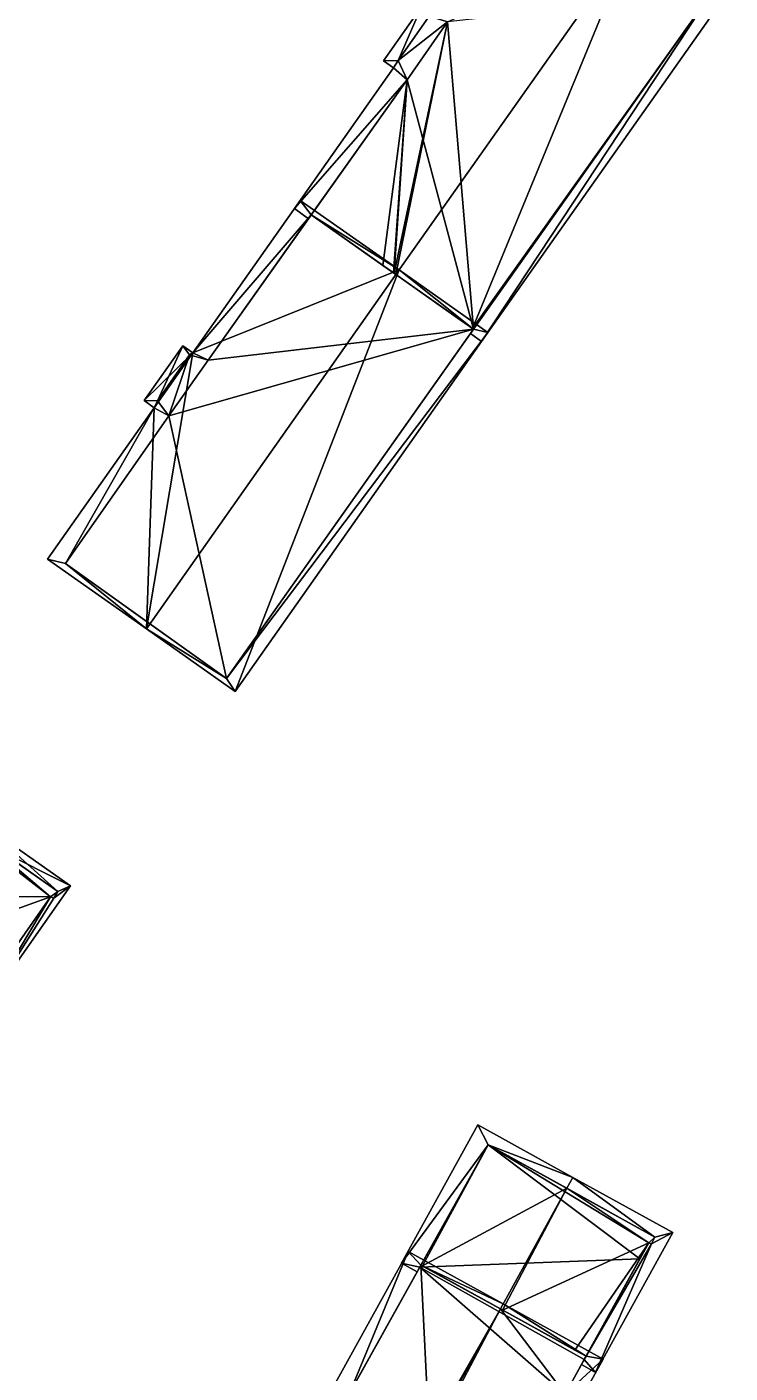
# Model space of a CAD drawing. Extents: x 2679264 to 2679716, y 1246766 to 1247183.
# Drawn here: x 2679418.5 to 2679450, y 1246924.2 to 1246984.4 of the extents above; entities that cross this region are included whole.
import ezdxf

# ---------------------------------------------------------------- set-up
doc = ezdxf.new("R2010")
doc.units = 0

msp = doc.modelspace()

# ---------------------------------------------------------------- linework, layer by layer
for points in [[(2679435.05, 1246973.35, 460.264), (2679437.36, 1246984.65, 457.598), (2679445.65, 1246988.4, 460.264)], [(2679435.05, 1246973.35, 460.264), (2679445.65, 1246988.4, 460.264), (2679438.47, 1246970.94, 457.572)], [(2679449.16, 1246985.95, 457.512), (2679438.47, 1246970.94, 457.572), (2679445.65, 1246988.4, 460.264)], [(2679438.52, 1246970.91, 443.668), (2679449.16, 1246985.95, 443.668), (2679437.36, 1246984.65, 443.668)], [(2679438.88, 1246970.36, 457.142), (2679438.38, 1246970.72, 457.538), (2679449.16, 1246985.95, 457.512)], [(2679438.38, 1246970.72, 457.538), (2679438.88, 1246970.36, 457.142), (2679449.16, 1246985.95, 457.512)], [(2679438.47, 1246970.94, 457.572), (2679449.16, 1246985.95, 457.512), (2679438.52, 1246970.91, 457.538)], [(2679438.52, 1246970.91, 443.668), (2679438.52, 1246970.91, 457.538), (2679449.16, 1246985.95, 457.512)], [(2679449.16, 1246985.95, 443.668), (2679438.52, 1246970.91, 443.668), (2679449.16, 1246985.95, 457.512)], [(2679438.88, 1246970.36, 457.142), (2679449.16, 1246985.95, 457.512), (2679449.99, 1246986.13, 457.142)], [(2679438.88, 1246970.36, 457.142), (2679449.99, 1246986.13, 457.142), (2679449.16, 1246985.95, 457.512)], [(2679435.15, 1246982.92, 457.132), (2679434.49, 1246982.91, 456.825), (2679436.2, 1246985.33, 456.825)], [(2679436.2, 1246985.33, 456.825), (2679434.49, 1246982.91, 456.825), (2679435.15, 1246982.92, 457.132)], [(2679436.53, 1246984.9, 457.122), (2679435.15, 1246982.92, 457.132), (2679436.2, 1246985.33, 456.825)], [(2679436.53, 1246984.9, 457.122), (2679436.2, 1246985.33, 456.825), (2679435.15, 1246982.92, 457.132)], [(2679434.97, 1246973.41, 460.209), (2679437.36, 1246984.65, 457.598), (2679435.05, 1246973.35, 460.264)], [(2679434.97, 1246973.41, 460.209), (2679435.55, 1246982.06, 457.604), (2679437.36, 1246984.65, 457.598)], [(2679435.15, 1246982.92, 457.132), (2679436.53, 1246984.9, 457.122), (2679437.36, 1246984.65, 457.598)], [(2679436.53, 1246984.9, 457.122), (2679435.15, 1246982.92, 457.132), (2679435.15, 1246982.92, 443.668)], [(2679436.53, 1246984.9, 443.668), (2679436.53, 1246984.9, 457.122), (2679435.15, 1246982.92, 443.668)], [(2679435.15, 1246982.92, 443.668), (2679437.36, 1246984.65, 443.668), (2679436.53, 1246984.9, 443.668)], [(2679435.55, 1246982.06, 457.604), (2679435.15, 1246982.92, 457.132), (2679437.36, 1246984.65, 457.598)], [(2679435.15, 1246982.92, 443.668), (2679435.55, 1246982.06, 443.668), (2679437.36, 1246984.65, 443.668)], [(2679435.55, 1246982.06, 443.668), (2679438.52, 1246970.91, 443.668), (2679437.36, 1246984.65, 443.668)], [(2679435.15, 1246982.92, 457.132), (2679434.94, 1246982.59, 457.142), (2679434.49, 1246982.91, 456.825)], [(2679434.49, 1246982.91, 456.825), (2679434.94, 1246982.59, 457.142), (2679435.15, 1246982.92, 457.132)], [(2679435.15, 1246982.92, 457.132), (2679435.55, 1246982.06, 457.604), (2679434.94, 1246982.59, 457.142)], [(2679435.15, 1246982.92, 457.132), (2679434.94, 1246982.59, 457.142), (2679435.55, 1246982.06, 457.604)], [(2679435.15, 1246982.92, 457.132), (2679435.55, 1246982.06, 457.604), (2679435.55, 1246982.06, 443.668)], [(2679435.15, 1246982.92, 443.668), (2679435.15, 1246982.92, 457.132), (2679435.55, 1246982.06, 443.668)], [(2679435.55, 1246982.06, 457.604), (2679430.51, 1246976.3, 457.142), (2679434.94, 1246982.59, 457.142)], [(2679434.94, 1246982.59, 457.142), (2679430.51, 1246976.3, 457.142), (2679435.55, 1246982.06, 457.604)], [(2679435.55, 1246982.06, 457.604), (2679431.14, 1246975.85, 457.589), (2679430.51, 1246976.3, 457.142)], [(2679430.51, 1246976.3, 457.142), (2679431.14, 1246975.85, 457.589), (2679435.55, 1246982.06, 457.604)], [(2679431.26, 1246976.02, 457.589), (2679435.55, 1246982.06, 457.604), (2679434.47, 1246973.76, 459.852)], [(2679435.55, 1246982.06, 443.668), (2679435.55, 1246982.06, 457.604), (2679431.26, 1246976.02, 457.589)], [(2679431.26, 1246976.02, 443.668), (2679435.55, 1246982.06, 443.668), (2679431.26, 1246976.02, 457.589)], [(2679435.55, 1246982.06, 443.668), (2679431.26, 1246976.02, 443.668), (2679438.52, 1246970.91, 443.668)], [(2679435.55, 1246982.06, 457.604), (2679434.94, 1246973.43, 460.187), (2679434.47, 1246973.76, 459.852)], [(2679434.94, 1246973.43, 460.187), (2679435.55, 1246982.06, 457.604), (2679434.97, 1246973.41, 460.209)], [(2679425.97, 1246969.85, 459.851), (2679430.77, 1246976.67, 459.851), (2679435.19, 1246973.56, 462.799)], [(2679430.77, 1246976.67, 459.851), (2679425.97, 1246969.85, 459.851), (2679431.26, 1246976.02, 460.274)], [(2679435.19, 1246973.56, 462.799), (2679430.77, 1246976.67, 459.851), (2679431.26, 1246976.02, 460.274)], [(2679431.26, 1246976.02, 460.274), (2679425.97, 1246969.85, 459.851), (2679426.66, 1246969.53, 460.26)], [(2679431.14, 1246975.85, 457.589), (2679431.26, 1246976.02, 460.274), (2679426.66, 1246969.53, 460.26)], [(2679431.26, 1246976.02, 443.668), (2679426.66, 1246969.53, 443.668), (2679438.52, 1246970.91, 443.668)], [(2679426.66, 1246969.53, 443.668), (2679431.14, 1246975.85, 457.589), (2679426.66, 1246969.53, 460.26)], [(2679426.66, 1246969.53, 443.668), (2679431.14, 1246975.85, 443.668), (2679431.14, 1246975.85, 457.589)], [(2679431.14, 1246975.85, 457.589), (2679431.26, 1246976.02, 457.59), (2679431.26, 1246976.02, 460.274)], [(2679431.14, 1246975.85, 457.589), (2679431.26, 1246976.02, 443.668), (2679431.26, 1246976.02, 457.59)], [(2679431.14, 1246975.85, 457.589), (2679431.14, 1246975.85, 443.668), (2679431.26, 1246976.02, 443.668)], [(2679435.19, 1246973.56, 462.799), (2679431.26, 1246976.02, 460.274), (2679435.05, 1246973.35, 462.799)], [(2679435.05, 1246973.35, 462.799), (2679431.26, 1246976.02, 460.274), (2679434.47, 1246973.76, 459.852)], [(2679434.47, 1246973.76, 459.852), (2679431.26, 1246976.02, 460.274), (2679431.26, 1246976.02, 457.59)], [(2679435.05, 1246973.35, 460.264), (2679435.05, 1246973.35, 462.799), (2679434.47, 1246973.76, 459.852)], [(2679423.89, 1246957.51, 462.799), (2679425.97, 1246969.85, 459.851), (2679435.19, 1246973.56, 462.799)], [(2679427.86, 1246954.71, 459.851), (2679423.89, 1246957.51, 462.799), (2679435.19, 1246973.56, 462.799)], [(2679439.16, 1246970.76, 459.851), (2679427.86, 1246954.71, 459.851), (2679435.19, 1246973.56, 462.799)], [(2679438.52, 1246970.91, 460.224), (2679435.19, 1246973.56, 462.799), (2679435.05, 1246973.35, 462.799)], [(2679435.05, 1246973.35, 462.799), (2679435.05, 1246973.35, 460.264), (2679438.52, 1246970.91, 460.224)], [(2679438.52, 1246970.91, 460.224), (2679435.05, 1246973.35, 460.264), (2679437.64, 1246971.53, 458.226)], [(2679439.16, 1246970.76, 459.851), (2679435.19, 1246973.56, 462.799), (2679438.52, 1246970.91, 460.224)], [(2679438.47, 1246970.94, 457.572), (2679438.52, 1246970.91, 460.224), (2679437.64, 1246971.53, 458.226)], [(2679426.66, 1246969.53, 443.668), (2679424.9, 1246967.04, 443.668), (2679438.52, 1246970.91, 443.668)], [(2679424.9, 1246967.04, 443.668), (2679427.47, 1246955.3, 443.668), (2679438.52, 1246970.91, 443.668)], [(2679427.47, 1246955.3, 460.249), (2679439.16, 1246970.76, 459.851), (2679438.52, 1246970.91, 460.224)], [(2679438.38, 1246970.72, 457.538), (2679427.47, 1246955.3, 460.249), (2679438.52, 1246970.91, 460.224)], [(2679427.86, 1246954.71, 459.851), (2679439.16, 1246970.76, 459.851), (2679427.47, 1246955.3, 460.249)], [(2679438.38, 1246970.72, 457.538), (2679427.47, 1246955.3, 443.668), (2679427.47, 1246955.3, 460.249)], [(2679438.38, 1246970.72, 457.538), (2679438.38, 1246970.72, 443.668), (2679427.47, 1246955.3, 443.668)], [(2679438.52, 1246970.91, 457.538), (2679438.38, 1246970.72, 457.538), (2679438.52, 1246970.91, 460.224)], [(2679438.38, 1246970.72, 443.668), (2679438.52, 1246970.91, 457.538), (2679438.52, 1246970.91, 443.668)], [(2679438.38, 1246970.72, 443.668), (2679438.38, 1246970.72, 457.538), (2679438.52, 1246970.91, 457.538)], [(2679438.47, 1246970.94, 457.572), (2679438.52, 1246970.91, 457.538), (2679438.52, 1246970.91, 460.224)], [(2679425.52, 1246970.17, 459.554), (2679425.97, 1246969.85, 459.851), (2679423.79, 1246967.72, 459.553)], [(2679425.52, 1246970.17, 459.554), (2679423.79, 1246967.72, 459.553), (2679424.39, 1246967.71, 459.824)], [(2679425.82, 1246969.77, 459.814), (2679425.52, 1246970.17, 459.554), (2679424.39, 1246967.71, 459.824)], [(2679425.97, 1246969.85, 459.851), (2679425.52, 1246970.17, 459.554), (2679425.82, 1246969.77, 459.814)], [(2679423.79, 1246967.72, 459.553), (2679425.97, 1246969.85, 459.851), (2679424.24, 1246967.4, 459.851)], [(2679424.24, 1246967.4, 459.851), (2679425.97, 1246969.85, 459.851), (2679423.89, 1246957.51, 462.799)], [(2679425.82, 1246969.77, 459.814), (2679424.39, 1246967.71, 459.824), (2679424.39, 1246967.71, 443.668)], [(2679425.82, 1246969.77, 443.668), (2679425.82, 1246969.77, 459.814), (2679424.39, 1246967.71, 443.668)], [(2679425.82, 1246969.77, 443.668), (2679424.39, 1246967.71, 443.668), (2679424.9, 1246967.04, 443.668)], [(2679426.66, 1246969.53, 443.668), (2679425.82, 1246969.77, 443.668), (2679424.9, 1246967.04, 443.668)], [(2679426.66, 1246969.53, 460.26), (2679425.97, 1246969.85, 459.851), (2679425.82, 1246969.77, 459.814)], [(2679426.66, 1246969.53, 460.26), (2679425.82, 1246969.77, 459.814), (2679426.66, 1246969.53, 443.668)], [(2679426.66, 1246969.53, 443.668), (2679425.82, 1246969.77, 459.814), (2679425.82, 1246969.77, 443.668)], [(2679423.79, 1246967.72, 459.553), (2679424.24, 1246967.4, 459.851), (2679424.39, 1246967.71, 459.824)], [(2679424.39, 1246967.71, 459.824), (2679424.24, 1246967.4, 459.851), (2679424.9, 1246967.04, 460.257)], [(2679424.39, 1246967.71, 459.824), (2679424.9, 1246967.04, 460.257), (2679424.9, 1246967.04, 443.668)], [(2679424.39, 1246967.71, 443.668), (2679424.39, 1246967.71, 459.824), (2679424.9, 1246967.04, 443.668)], [(2679419.47, 1246960.63, 459.851), (2679424.24, 1246967.4, 459.851), (2679423.89, 1246957.51, 462.799)], [(2679424.24, 1246967.4, 459.851), (2679419.47, 1246960.63, 459.851), (2679420.28, 1246960.43, 460.275)], [(2679424.9, 1246967.04, 460.257), (2679424.24, 1246967.4, 459.851), (2679420.28, 1246960.43, 460.275)], [(2679424.9, 1246967.04, 460.257), (2679420.28, 1246960.43, 460.275), (2679420.28, 1246960.43, 443.668)], [(2679424.9, 1246967.04, 443.668), (2679424.9, 1246967.04, 460.257), (2679420.28, 1246960.43, 443.668)], [(2679424.9, 1246967.04, 443.668), (2679420.28, 1246960.43, 443.668), (2679427.47, 1246955.3, 443.668)], [(2679419.47, 1246960.63, 459.851), (2679423.89, 1246957.51, 462.799), (2679420.28, 1246960.43, 460.275)], [(2679420.28, 1246960.43, 460.275), (2679423.89, 1246957.51, 462.799), (2679424.05, 1246957.74, 462.799)], [(2679420.28, 1246960.43, 460.275), (2679424.05, 1246957.74, 462.799), (2679420.28, 1246960.43, 443.668)], [(2679424.05, 1246957.74, 462.799), (2679427.47, 1246955.3, 460.249), (2679420.28, 1246960.43, 443.668)], [(2679420.28, 1246960.43, 443.668), (2679427.47, 1246955.3, 460.249), (2679427.47, 1246955.3, 443.668)], [(2679424.05, 1246957.74, 462.799), (2679423.89, 1246957.51, 462.799), (2679427.47, 1246955.3, 460.249)], [(2679423.89, 1246957.51, 462.799), (2679427.86, 1246954.71, 459.851), (2679427.47, 1246955.3, 460.249)], [(2679412.92, 1246950.71, 450.279), (2679409.27, 1246945.54, 450.279), (2679419.61, 1246945.53, 450.279)], [(2679419.93, 1246945.77, 450.279), (2679412.92, 1246950.71, 450.279), (2679419.61, 1246945.53, 450.279)], [(2679419.93, 1246945.77, 459.632), (2679416.29, 1246948.33, 461.986), (2679416.59, 1246948.77, 461.986)], [(2679419.93, 1246945.77, 459.632), (2679416.59, 1246948.77, 461.986), (2679420.5, 1246946.03, 459.469)], [(2679420.5, 1246946.03, 459.469), (2679416.59, 1246948.77, 461.986), (2679417.25, 1246947.65, 461.361)], [(2679419.61, 1246945.53, 459.698), (2679412.77, 1246943.08, 461.915), (2679416.29, 1246948.33, 461.986)], [(2679419.93, 1246945.77, 459.632), (2679419.61, 1246945.53, 459.698), (2679416.29, 1246948.33, 461.986)], [(2679419.93, 1246945.77, 459.632), (2679420.5, 1246946.03, 459.469), (2679417.25, 1246947.65, 461.361)], [(2679419.93, 1246945.77, 459.632), (2679417.25, 1246947.65, 461.361), (2679417.25, 1246947.65, 450.279)], [(2679419.93, 1246945.77, 450.279), (2679419.93, 1246945.77, 459.632), (2679417.25, 1246947.65, 450.279)], [(2679416.44, 1246940.25, 459.469), (2679419.75, 1246945.48, 459.623), (2679420.5, 1246946.03, 459.469)], [(2679416.44, 1246940.25, 459.469), (2679420.5, 1246946.03, 459.469), (2679419.75, 1246945.48, 459.623)], [(2679419.75, 1246945.48, 459.623), (2679419.93, 1246945.77, 459.632), (2679420.5, 1246946.03, 459.469)], [(2679419.75, 1246945.48, 459.623), (2679420.5, 1246946.03, 459.469), (2679419.93, 1246945.77, 459.632)], [(2679409.27, 1246945.54, 450.279), (2679416.2, 1246940.68, 450.279), (2679419.61, 1246945.53, 450.279)], [(2679412.77, 1246943.08, 461.915), (2679419.61, 1246945.53, 459.698), (2679416.2, 1246940.68, 459.704)], [(2679416.44, 1246940.25, 459.469), (2679416.08, 1246940.51, 459.704), (2679419.61, 1246945.53, 459.698)], [(2679416.08, 1246940.51, 459.704), (2679416.44, 1246940.25, 459.469), (2679419.61, 1246945.53, 459.698)], [(2679416.2, 1246940.68, 450.279), (2679416.2, 1246940.68, 459.704), (2679419.61, 1246945.53, 459.698)], [(2679419.61, 1246945.53, 450.279), (2679416.2, 1246940.68, 450.279), (2679419.61, 1246945.53, 459.698)], [(2679416.44, 1246940.25, 459.469), (2679419.61, 1246945.53, 459.698), (2679419.75, 1246945.48, 459.623)], [(2679419.61, 1246945.53, 459.698), (2679416.44, 1246940.25, 459.469), (2679419.75, 1246945.48, 459.623)], [(2679419.61, 1246945.53, 459.698), (2679419.93, 1246945.77, 459.632), (2679419.75, 1246945.48, 459.623)], [(2679419.93, 1246945.77, 450.279), (2679419.61, 1246945.53, 450.279), (2679419.75, 1246945.48, 450.279)], [(2679419.61, 1246945.53, 459.698), (2679419.75, 1246945.48, 459.623), (2679419.61, 1246945.53, 450.279)], [(2679419.61, 1246945.53, 450.279), (2679419.75, 1246945.48, 459.623), (2679419.75, 1246945.48, 450.279)], [(2679419.75, 1246945.48, 459.623), (2679419.93, 1246945.77, 459.632), (2679419.93, 1246945.77, 450.279)], [(2679419.75, 1246945.48, 450.279), (2679419.75, 1246945.48, 459.623), (2679419.93, 1246945.77, 450.279)], [(2679435.3, 1246929.15, 459.198), (2679438.71, 1246935.34, 459.198), (2679439.18, 1246934.45, 459.712)], [(2679439.18, 1246934.45, 459.712), (2679438.71, 1246935.34, 459.198), (2679435.3, 1246929.15, 459.198)], [(2679438.71, 1246935.34, 459.198), (2679442.96, 1246932.99, 462.191), (2679439.18, 1246934.45, 459.712)], [(2679439.18, 1246934.45, 459.712), (2679442.96, 1246932.99, 462.191), (2679438.71, 1246935.34, 459.198)], [(2679435.3, 1246929.15, 459.198), (2679439.18, 1246934.45, 459.712), (2679436.12, 1246928.98, 459.696)], [(2679436.12, 1246928.98, 459.696), (2679439.18, 1246934.45, 459.712), (2679435.3, 1246929.15, 459.198)], [(2679445.95, 1246929.35, 450.191), (2679439.18, 1246934.45, 450.191), (2679436.12, 1246928.98, 450.191)], [(2679436.17, 1246929.06, 459.696), (2679439.18, 1246934.45, 459.712), (2679436.23, 1246929.03, 459.736)], [(2679439.18, 1246934.45, 450.191), (2679439.18, 1246934.45, 459.712), (2679436.17, 1246929.06, 459.696)], [(2679436.17, 1246929.06, 450.191), (2679439.18, 1246934.45, 450.191), (2679436.17, 1246929.06, 459.696)], [(2679442.69, 1246932.5, 462.191), (2679436.23, 1246929.03, 459.736), (2679439.18, 1246934.45, 459.712)], [(2679442.96, 1246932.99, 462.191), (2679442.69, 1246932.5, 462.191), (2679439.18, 1246934.45, 459.712)], [(2679439.18, 1246934.45, 459.712), (2679442.69, 1246932.5, 462.191), (2679442.96, 1246932.99, 462.191)], [(2679446.62, 1246930.31, 459.554), (2679442.69, 1246932.5, 462.191), (2679439.18, 1246934.45, 450.191)], [(2679446.62, 1246930.31, 450.191), (2679446.62, 1246930.31, 459.554), (2679439.18, 1246934.45, 450.191)], [(2679442.69, 1246932.5, 462.191), (2679439.18, 1246934.45, 459.712), (2679439.18, 1246934.45, 450.191)], [(2679445.95, 1246929.35, 450.191), (2679446.35, 1246930.07, 450.191), (2679439.18, 1246934.45, 450.191)], [(2679446.35, 1246930.07, 450.191), (2679446.62, 1246930.31, 450.191), (2679439.18, 1246934.45, 450.191)], [(2679446.62, 1246930.31, 459.554), (2679442.69, 1246932.5, 462.191), (2679442.96, 1246932.99, 462.191)], [(2679442.96, 1246932.99, 462.191), (2679442.69, 1246932.5, 462.191), (2679446.62, 1246930.31, 459.554)], [(2679446.62, 1246930.31, 459.554), (2679442.96, 1246932.99, 462.191), (2679447.43, 1246930.52, 459.198)], [(2679447.43, 1246930.52, 459.198), (2679442.96, 1246932.99, 462.191), (2679446.62, 1246930.31, 459.554)], [(2679442.69, 1246932.5, 462.191), (2679439.72, 1246927.11, 462.191), (2679436.23, 1246929.03, 459.736)], [(2679439.72, 1246927.11, 462.191), (2679442.69, 1246932.5, 462.191), (2679439.81, 1246927.06, 462.133)], [(2679442.69, 1246932.5, 462.191), (2679446.35, 1246930.07, 459.626), (2679439.81, 1246927.06, 462.133)], [(2679446.62, 1246930.31, 459.554), (2679446.35, 1246930.07, 459.626), (2679442.69, 1246932.5, 462.191)], [(2679443.98, 1246924.27, 459.198), (2679446.48, 1246930.02, 459.546), (2679447.43, 1246930.52, 459.198)], [(2679447.43, 1246930.52, 459.198), (2679446.48, 1246930.02, 459.546), (2679443.98, 1246924.27, 459.198)], [(2679446.62, 1246930.31, 459.554), (2679446.48, 1246930.02, 459.546), (2679446.35, 1246930.07, 459.626)], [(2679446.35, 1246930.07, 450.191), (2679446.48, 1246930.02, 450.191), (2679446.62, 1246930.31, 450.191)], [(2679446.48, 1246930.02, 459.546), (2679446.62, 1246930.31, 459.554), (2679447.43, 1246930.52, 459.198)], [(2679447.43, 1246930.52, 459.198), (2679446.62, 1246930.31, 459.554), (2679446.48, 1246930.02, 459.546)], [(2679446.48, 1246930.02, 459.546), (2679446.62, 1246930.31, 459.554), (2679446.62, 1246930.31, 450.191)], [(2679446.48, 1246930.02, 450.191), (2679446.48, 1246930.02, 459.546), (2679446.62, 1246930.31, 450.191)], [(2679439.81, 1246927.06, 462.133), (2679446.35, 1246930.07, 459.626), (2679443.05, 1246925.27, 459.96)], [(2679446.35, 1246930.07, 459.626), (2679443.55, 1246925, 459.626), (2679443.05, 1246925.27, 459.96)], [(2679443.46, 1246924.84, 459.626), (2679446.35, 1246930.07, 459.626), (2679446.48, 1246930.02, 459.546)], [(2679446.48, 1246930.02, 459.546), (2679446.35, 1246930.07, 459.626), (2679443.46, 1246924.84, 459.626)], [(2679443.98, 1246924.27, 459.198), (2679443.46, 1246924.84, 459.626), (2679446.48, 1246930.02, 459.546)], [(2679446.48, 1246930.02, 459.546), (2679443.46, 1246924.84, 459.626), (2679443.98, 1246924.27, 459.198)], [(2679446.35, 1246930.07, 459.626), (2679443.55, 1246925, 450.191), (2679443.55, 1246925, 459.626)], [(2679446.35, 1246930.07, 459.626), (2679446.35, 1246930.07, 450.191), (2679443.55, 1246925, 450.191)], [(2679446.35, 1246930.07, 459.626), (2679446.48, 1246930.02, 459.546), (2679446.35, 1246930.07, 450.191)], [(2679446.35, 1246930.07, 450.191), (2679446.48, 1246930.02, 459.546), (2679446.48, 1246930.02, 450.191)], [(2679435.59, 1246929.67, 460.219), (2679432.98, 1246923.34, 460.722), (2679432.18, 1246923.5, 460.219)], [(2679432.18, 1246923.5, 460.219), (2679432.98, 1246923.34, 460.722), (2679435.59, 1246929.67, 460.219)], [(2679435.59, 1246929.67, 460.219), (2679436.17, 1246929.06, 460.74), (2679432.98, 1246923.34, 460.722)], [(2679432.98, 1246923.34, 460.722), (2679436.17, 1246929.06, 460.74), (2679435.59, 1246929.67, 460.219)], [(2679436, 1246928.76, 459.695), (2679435.3, 1246929.15, 459.198), (2679436.12, 1246928.98, 459.696)], [(2679435.3, 1246929.15, 459.198), (2679436, 1246928.76, 459.695), (2679436.12, 1246928.98, 459.696)], [(2679435.59, 1246929.67, 460.219), (2679439.84, 1246927.33, 463.349), (2679436.17, 1246929.06, 460.74)], [(2679436.17, 1246929.06, 460.74), (2679439.84, 1246927.33, 463.349), (2679435.59, 1246929.67, 460.219)], [(2679443.46, 1246924.84, 450.191), (2679445.95, 1246929.35, 450.191), (2679436.12, 1246928.98, 450.191)], [(2679433.05, 1246923.46, 460.723), (2679436.17, 1246929.06, 460.74), (2679436.54, 1246921.52, 463.292)], [(2679436.17, 1246929.06, 460.74), (2679433.05, 1246923.46, 460.723), (2679436.12, 1246928.98, 459.696)], [(2679433.05, 1246923.46, 450.191), (2679436.12, 1246928.98, 450.191), (2679436.12, 1246928.98, 459.696)], [(2679433.05, 1246923.46, 460.723), (2679433.05, 1246923.46, 450.191), (2679436.12, 1246928.98, 459.696)], [(2679433.05, 1246923.46, 450.191), (2679442.61, 1246923.3, 450.191), (2679436.12, 1246928.98, 450.191)], [(2679436.17, 1246929.06, 450.191), (2679436.17, 1246929.06, 459.696), (2679436.12, 1246928.98, 459.696)], [(2679436.12, 1246928.98, 450.191), (2679436.17, 1246929.06, 450.191), (2679436.12, 1246928.98, 459.696)], [(2679436.17, 1246929.06, 459.696), (2679436.17, 1246929.06, 460.74), (2679436.12, 1246928.98, 459.696)], [(2679442.61, 1246923.3, 450.191), (2679443.46, 1246924.84, 450.191), (2679436.12, 1246928.98, 450.191)], [(2679436.17, 1246929.06, 460.74), (2679439.72, 1246927.11, 463.349), (2679436.54, 1246921.52, 463.292)], [(2679439.84, 1246927.33, 463.349), (2679439.72, 1246927.11, 463.349), (2679436.17, 1246929.06, 460.74)], [(2679436.17, 1246929.06, 460.74), (2679439.72, 1246927.11, 463.349), (2679439.84, 1246927.33, 463.349)], [(2679439.72, 1246927.11, 463.349), (2679436.17, 1246929.06, 460.74), (2679439.33, 1246927.32, 461.92)], [(2679439.33, 1246927.32, 461.92), (2679436.17, 1246929.06, 460.74), (2679436.23, 1246929.03, 459.736)], [(2679436.17, 1246929.06, 459.696), (2679436.23, 1246929.03, 459.736), (2679436.17, 1246929.06, 460.74)], [(2679439.72, 1246927.11, 462.191), (2679439.72, 1246927.11, 463.349), (2679439.33, 1246927.32, 461.92)], [(2679443.55, 1246925, 460.668), (2679439.72, 1246927.11, 463.349), (2679439.84, 1246927.33, 463.349)], [(2679439.84, 1246927.33, 463.349), (2679439.72, 1246927.11, 463.349), (2679443.55, 1246925, 460.668)], [(2679443.55, 1246925, 460.668), (2679439.84, 1246927.33, 463.349), (2679444.31, 1246924.86, 460.219)], [(2679444.31, 1246924.86, 460.219), (2679439.84, 1246927.33, 463.349), (2679443.55, 1246925, 460.668)], [(2679436.54, 1246921.52, 463.292), (2679439.72, 1246927.11, 463.349), (2679436.61, 1246921.48, 463.349)], [(2679436.61, 1246921.48, 463.349), (2679439.72, 1246927.11, 463.349), (2679436.73, 1246921.42, 463.267)], [(2679439.72, 1246927.11, 463.349), (2679442.61, 1246923.3, 460.668), (2679436.73, 1246921.42, 463.267)], [(2679443.55, 1246925, 460.668), (2679442.61, 1246923.3, 460.668), (2679439.72, 1246927.11, 463.349)], [(2679443.05, 1246925.27, 459.96), (2679443.55, 1246925, 460.668), (2679439.72, 1246927.11, 462.191)], [(2679443.55, 1246925, 460.668), (2679439.72, 1246927.11, 463.349), (2679439.72, 1246927.11, 462.191)], [(2679442.61, 1246923.3, 460.668), (2679443.55, 1246925, 460.668), (2679444.31, 1246924.86, 460.219)], [(2679444.31, 1246924.86, 460.219), (2679443.55, 1246925, 460.668), (2679442.61, 1246923.3, 460.668)], [(2679442.61, 1246923.3, 460.668), (2679443.55, 1246925, 460.668), (2679443.46, 1246924.84, 459.626)], [(2679443.55, 1246925, 459.627), (2679443.55, 1246925, 460.668), (2679443.05, 1246925.27, 459.96)], [(2679443.46, 1246924.84, 450.191), (2679443.46, 1246924.84, 459.626), (2679443.55, 1246925, 459.626)], [(2679443.55, 1246925, 450.191), (2679443.46, 1246924.84, 450.191), (2679443.55, 1246925, 459.626)], [(2679443.46, 1246924.84, 459.626), (2679443.55, 1246925, 460.668), (2679443.55, 1246925, 459.627)], [(2679440.88, 1246918.66, 460.219), (2679442.61, 1246923.3, 460.668), (2679444.31, 1246924.86, 460.219)], [(2679444.31, 1246924.86, 460.219), (2679442.61, 1246923.3, 460.668), (2679440.88, 1246918.66, 460.219)], [(2679442.61, 1246923.3, 450.191), (2679442.61, 1246923.3, 460.668), (2679443.46, 1246924.84, 459.626)], [(2679443.46, 1246924.84, 450.191), (2679442.61, 1246923.3, 450.191), (2679443.46, 1246924.84, 459.626)], [(2679443.46, 1246924.84, 459.626), (2679443.98, 1246924.27, 459.198), (2679443.34, 1246924.63, 459.627)], [(2679443.98, 1246924.27, 459.198), (2679443.46, 1246924.84, 459.626), (2679443.34, 1246924.63, 459.627)]]:
    msp.add_3dface(points)

doc.saveas('drawing.dxf')
